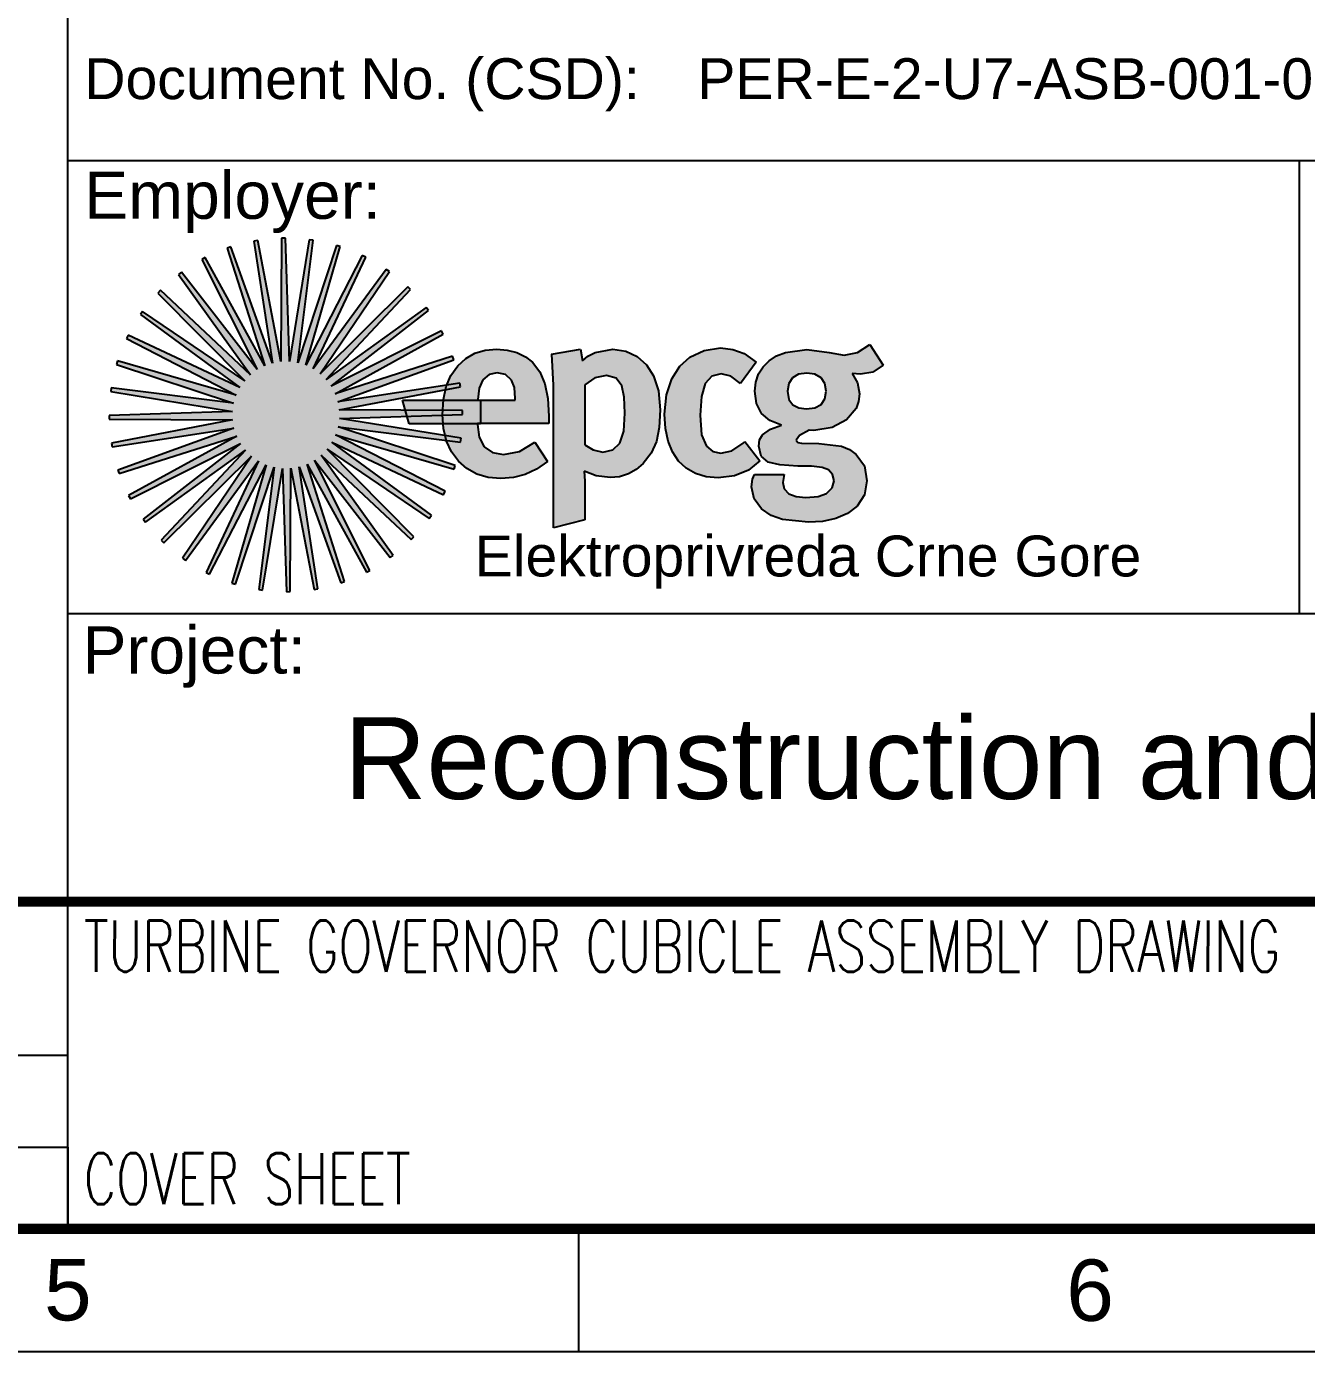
# Paper-space layout '1' of a CAD drawing. Header units: millimetres. Extents: x 34 to 454, y -132 to 165.
# Drawn here: x 266.5 to 329.1, y -132.3 to -67.5 of the extents above; entities that cross this region are included whole.
import ezdxf
from ezdxf.enums import TextEntityAlignment as Align

# ---------------------------------------------------------------- set-up
doc = ezdxf.new("R2010")
doc.units = ezdxf.units.MM
doc.layers.add('Layer 1', color=7, linetype='Continuous')
doc.styles.add('leroy', font='arial.ttf', dxfattribs={"bigfont": 'bigfont'})
doc.styles.add('ROMANS', font='ROMANS.SHX', dxfattribs={"oblique": 0.017453, "height": 1})
doc.styles.add('SEACAD_arial_ttf', font='arial.ttf')
doc.styles.get("Standard").update_dxf_attribs({"font": 'arial.ttf'})

# ---------------------------------------------------------------- blocks, each defined once
blk = doc.blocks.new('A3_Voith_Cover_sheet')
at = {"layer": 'Layer 1'}
h = blk.add_hatch(color=256, dxfattribs=at)
h.dxf.hatch_style = 1
h.paths.add_polyline_path([(258.476, 46.615), (258.33, 47.331), (258.081, 47.917), (257.722, 48.39), (257.383, 48.659), (256.964, 48.859), (256.488, 48.984), (255.977, 49.027), (255.412, 48.978), (254.913, 48.828), (254.472, 48.574), (254.079, 48.214), (253.737, 47.743), (253.533, 47.273), (254.168, 47.37), (254.199, 47.186), (253.47, 47.047), (253.368, 46.569), (253.366, 46.529), (255.058, 46.529), (255.058, 46.563), (255.121, 47.121), (255.304, 47.532), (255.6, 47.785), (256.001, 47.872), (256.411, 47.783), (256.696, 47.518), (256.844, 47.148), (256.885, 46.611), (256.885, 46.54), (255.188, 46.54), (255.188, 45.384), (258.523, 45.384), (258.523, 45.75)])
h.paths.add_polyline_path([(255.188, 46.529), (253.366, 46.529), (253.337, 46.025), (254.307, 46.021), (254.309, 45.835), (253.326, 45.803), (253.358, 45.381), (255.034, 45.381), (255.034, 45.384), (255.188, 45.384)])
h.paths.add_polyline_path([(253.366, 46.529), (251.37, 46.529), (251.509, 46.035), (253.337, 46.025)], flags=17)
h.paths.add_polyline_path([(253.326, 45.803), (251.59, 45.747), (251.693, 45.381), (253.358, 45.381)], flags=17)
h.paths.add_polyline_path([(255.119, 44.716), (255.034, 45.338), (255.034, 45.381), (253.358, 45.381), (253.376, 45.141), (253.463, 44.792), (254.234, 44.666), (254.207, 44.482), (253.518, 44.568), (253.527, 44.532), (253.77, 43.998), (254.101, 43.547), (254.513, 43.184), (255.001, 42.918), (255.557, 42.753), (256.177, 42.697), (256.793, 42.748), (257.372, 42.903), (257.923, 43.164), (258.453, 43.533), (257.84, 44.477), (257.096, 44.026), (256.307, 43.876), (255.765, 43.973), (255.366, 44.257)])
h.paths.add_polyline_path([(263.969, 46.056), (263.885, 46.988), (263.653, 47.717), (263.298, 48.266), (262.849, 48.662), (262.29, 48.928), (261.659, 49.027), (260.788, 48.868), (260.434, 48.689), (260.174, 48.461), (260.068, 49.027), (258.665, 48.779), (258.759, 47.258), (258.759, 40.28), (260.28, 40.68), (260.28, 42.567), (260.256, 43.062), (260.838, 42.827), (261.518, 42.743), (261.99, 42.789), (262.418, 42.922), (262.799, 43.136), (263.133, 43.427), (263.532, 43.934), (263.79, 44.503), (263.928, 45.191)])
h.paths.add_polyline_path([(260.292, 47.282), (260.776, 47.622), (261.34, 47.742), (261.82, 47.612), (262.095, 47.235), (262.211, 46.675), (262.248, 45.903), (262.188, 45.022), (261.998, 44.431), (261.661, 44.097), (261.164, 43.993), (260.688, 44.104), (260.292, 44.347)], flags=16)
h.paths.add_polyline_path([(265.988, 46.71), (266.174, 47.341), (266.493, 47.706), (266.952, 47.824), (267.421, 47.699), (267.907, 47.353), (268.673, 48.39), (268.083, 48.815), (267.522, 49.012), (266.916, 49.086), (266.128, 48.963), (265.419, 48.638), (264.927, 48.193), (264.535, 47.581), (264.276, 46.799), (264.182, 45.844), (264.227, 45.148), (264.359, 44.532), (264.575, 43.999), (264.873, 43.554), (265.248, 43.201), (265.698, 42.943), (266.22, 42.785), (266.81, 42.732), (267.605, 42.828), (268.284, 43.109), (268.838, 43.557), (268.119, 44.512), (268.025, 44.429), (267.474, 44.054), (266.94, 43.934), (266.547, 44.026), (266.233, 44.276), (266, 44.838), (265.927, 45.797)])
h.paths.add_polyline_path([(273.676, 46.472), (273.719, 46.847), (273.63, 47.386), (273.365, 47.837), (273.777, 47.801), (274.367, 47.906), (274.886, 48.249), (274.226, 49.251), (273.627, 48.868), (272.976, 48.733), (272.233, 48.862), (271.149, 49.015), (270.099, 48.871), (269.664, 48.696), (269.297, 48.46), (269.001, 48.165), (268.783, 47.817), (268.649, 47.419), (268.603, 46.976), (268.683, 46.368), (268.924, 45.887), (269.329, 45.532), (269.899, 45.302), (269.373, 45.116), (268.979, 44.842), (268.837, 44.596), (268.791, 44.288), (268.909, 43.793), (269.251, 43.498), (269.817, 43.369), (270.701, 43.31), (271.373, 43.298), (271.887, 43.231), (272.198, 43.121), (272.401, 42.903), (272.48, 42.579), (272.376, 42.237), (272.104, 41.966), (271.691, 41.813), (271.102, 41.766), (270.616, 41.814), (270.261, 41.956), (270.044, 42.188), (269.97, 42.508), (270.041, 42.897), (268.579, 42.897), (268.486, 42.67), (268.438, 42.285), (268.561, 41.708), (268.933, 41.212), (269.398, 40.896), (269.957, 40.697), (271.22, 40.563), (271.915, 40.605), (272.565, 40.74), (273.138, 40.981), (273.601, 41.341), (273.966, 41.908), (274.084, 42.591), (273.958, 43.313), (273.565, 43.876), (273.23, 44.123), (272.838, 44.288), (271.738, 44.418), (270.889, 44.43), (270.698, 44.469), (270.63, 44.571), (270.792, 44.81), (271.255, 45.066), (271.49, 45.055), (272.381, 45.189), (273.086, 45.562), (273.551, 46.129)])
h.paths.add_polyline_path([(270.262, 46.571), (270.194, 46.964), (270.257, 47.343), (270.44, 47.625), (270.736, 47.8), (271.137, 47.86), (271.54, 47.8), (271.84, 47.625), (272.027, 47.343), (272.092, 46.964), (272.029, 46.596), (271.843, 46.326), (271.54, 46.16), (271.125, 46.104), (270.746, 46.152), (270.452, 46.304)], flags=16)
h.paths.add_polyline_path([(253.47, 47.047), (253.503, 47.203), (253.533, 47.273), (248.204, 46.456), (253.879, 48.505), (253.819, 48.681), (248.071, 46.845), (253.356, 49.757), (253.269, 49.921), (247.88, 47.209), (252.644, 50.911), (252.533, 51.06), (247.634, 47.538), (251.76, 51.941), (251.626, 52.07), (247.339, 47.825), (250.726, 52.819), (250.574, 52.926), (247.003, 48.062), (249.567, 53.525), (249.4, 53.606), (246.634, 48.245), (248.312, 54.04), (248.135, 54.095), (246.241, 48.366), (246.992, 54.352), (246.808, 54.379), (245.834, 48.425), (245.64, 54.455), (245.454, 54.452), (245.423, 48.419), (244.287, 54.345), (244.104, 54.313), (245.018, 48.349), (242.969, 54.024), (242.793, 53.964), (244.629, 48.217), (241.717, 53.502), (241.553, 53.415), (244.265, 48.025), (240.563, 52.789), (240.414, 52.678), (243.935, 47.779), (239.534, 51.905), (239.404, 51.772), (243.649, 47.484), (238.655, 50.871), (238.548, 50.719), (243.412, 47.148), (237.95, 49.712), (237.868, 49.545), (243.23, 46.779), (237.434, 48.458), (237.379, 48.28), (243.108, 46.387), (237.121, 47.137), (237.095, 46.953), (243.05, 45.98), (237.019, 45.785), (237.022, 45.599), (243.055, 45.568), (237.129, 44.433), (237.161, 44.249), (243.125, 45.163), (237.45, 43.114), (237.51, 42.938), (243.258, 44.774), (237.973, 41.862), (238.059, 41.698), (243.449, 44.41), (238.685, 40.708), (238.796, 40.559), (243.695, 44.081), (239.569, 39.679), (239.702, 39.549), (243.99, 43.794), (240.603, 38.801), (240.755, 38.693), (244.326, 43.557), (241.762, 38.095), (241.929, 38.013), (244.695, 43.375), (243.017, 37.579), (243.194, 37.524), (245.087, 43.253), (244.337, 37.267), (244.521, 37.24), (245.495, 43.195), (245.69, 37.164), (245.875, 37.167), (245.906, 43.2), (247.041, 37.275), (247.225, 37.306), (246.311, 43.27), (248.36, 37.595), (248.536, 37.655), (246.7, 43.403), (249.612, 38.118), (249.776, 38.204), (247.064, 43.595), (250.766, 38.83), (250.915, 38.941), (247.393, 43.84), (251.795, 39.714), (251.925, 39.847), (247.68, 44.135), (252.673, 40.748), (252.78, 40.9), (247.918, 44.471), (253.378, 41.907), (253.46, 42.074), (248.099, 44.84), (253.894, 43.162), (253.949, 43.34), (248.221, 45.233), (253.518, 44.568), (253.463, 44.792), (248.28, 45.64), (251.59, 45.747), (251.509, 46.035), (248.274, 46.051)])
h.paths.add_polyline_path([(253.337, 46.025), (251.509, 46.035), (251.59, 45.747), (253.326, 45.803), (253.325, 45.821)], flags=17)
h.paths.add_polyline_path([(254.307, 46.021), (253.337, 46.025), (253.325, 45.821), (253.326, 45.803), (254.309, 45.835)])
h.paths.add_polyline_path([(254.199, 47.186), (254.168, 47.37), (253.533, 47.273), (253.503, 47.203), (253.47, 47.047)], flags=17)
h.paths.add_polyline_path([(254.234, 44.666), (253.463, 44.792), (253.518, 44.568), (254.207, 44.482)], flags=17)
for p, q in [((235, 6), (235, 291)), ((235, 58.256), (414, 58.256)), ((295.229, 58.256), (295.229, 36.103)), ((235, 22), (414, 22)), ((197, 14.5), (235, 14.5)), ((6, 10), (235, 10)), ((235, 10), (235, 6)), ((260, 0), (260, 6))]:
    blk.add_line(p, q)
at = {"linetype": 'Continuous'}
for p, q in [((235, 22), (414, 22)), ((235, 22), (414, 22)), ((0, 0), (420, 0))]:
    blk.add_line(p, q, dxfattribs=at)
at = {"const_width": 0.5}
blk.add_lwpolyline([(6, 291), (6, 6), (414, 6), (414, 291)], close=True, dxfattribs=at)
blk.add_lwpolyline([(6, 22), (414, 22)], dxfattribs=at)
at = {"linetype": 'Continuous'}
for points in [[(235, 36.103), (414, 36.103)], [(235, 22), (414, 22)]]:
    blk.add_open_spline(points, degree=1, dxfattribs=at)
at = {"layer": 'Layer 1'}
for p, q in [((245.454, 54.452), (245.423, 48.419)), ((245.64, 54.455), (245.454, 54.452)), ((245.834, 48.425), (245.64, 54.455)), ((242.969, 54.024), (242.793, 53.964)), ((242.793, 53.964), (244.629, 48.217)), ((245.018, 48.349), (242.969, 54.024)), ((244.287, 54.345), (244.104, 54.313)), ((244.104, 54.313), (245.018, 48.349)), ((245.423, 48.419), (244.287, 54.345)), ((246.808, 54.379), (245.834, 48.425)), ((246.241, 48.366), (246.992, 54.352)), ((248.135, 54.095), (246.241, 48.366)), ((246.634, 48.245), (248.312, 54.04)), ((246.992, 54.352), (246.808, 54.379)), ((248.312, 54.04), (248.135, 54.095)), ((241.717, 53.502), (241.553, 53.415)), ((241.553, 53.415), (244.265, 48.025)), ((244.629, 48.217), (241.717, 53.502)), ((249.4, 53.606), (246.634, 48.245)), ((247.003, 48.062), (249.567, 53.525)), ((249.567, 53.525), (249.4, 53.606)), ((240.563, 52.789), (240.414, 52.678)), ((240.414, 52.678), (243.935, 47.779)), ((244.265, 48.025), (240.563, 52.789)), ((250.574, 52.926), (247.003, 48.062)), ((247.339, 47.825), (250.726, 52.819)), ((250.726, 52.819), (250.574, 52.926)), ((239.534, 51.905), (239.404, 51.772)), ((243.935, 47.779), (239.534, 51.905)), ((251.626, 52.07), (247.339, 47.825)), ((247.634, 47.538), (251.76, 51.941)), ((251.76, 51.941), (251.626, 52.07)), ((239.404, 51.772), (243.649, 47.484)), ((238.655, 50.871), (238.548, 50.719)), ((238.548, 50.719), (243.412, 47.148)), ((243.649, 47.484), (238.655, 50.871)), ((252.533, 51.06), (247.634, 47.538)), ((247.88, 47.209), (252.644, 50.911)), ((252.644, 50.911), (252.533, 51.06)), ((253.269, 49.921), (247.88, 47.209)), ((253.356, 49.757), (253.269, 49.921)), ((237.95, 49.712), (237.868, 49.545)), ((237.868, 49.545), (243.23, 46.779)), ((243.412, 47.148), (237.95, 49.712)), ((248.071, 46.845), (253.356, 49.757)), ((253.819, 48.681), (248.071, 46.845)), ((253.879, 48.505), (253.819, 48.681)), ((254.472, 48.574), (254.913, 48.828)), ((254.913, 48.828), (255.412, 48.978)), ((255.412, 48.978), (255.977, 49.027)), ((255.977, 49.027), (256.488, 48.984)), ((256.488, 48.984), (256.964, 48.859)), ((256.964, 48.859), (257.383, 48.659)), ((257.383, 48.659), (257.722, 48.39)), ((258.664, 48.779), (260.068, 49.027)), ((258.759, 47.258), (258.665, 48.779)), ((260.068, 49.027), (260.174, 48.461)), ((260.174, 48.461), (260.434, 48.689)), ((260.434, 48.689), (260.788, 48.868)), ((260.788, 48.868), (261.659, 49.027)), ((261.659, 49.027), (262.29, 48.928)), ((262.29, 48.928), (262.849, 48.662)), ((262.849, 48.662), (263.298, 48.266)), ((264.927, 48.193), (265.419, 48.638)), ((265.419, 48.638), (266.128, 48.963)), ((266.128, 48.963), (266.916, 49.086)), ((266.916, 49.086), (267.522, 49.012)), ((267.522, 49.012), (268.083, 48.815)), ((268.083, 48.815), (268.673, 48.39)), ((269.297, 48.46), (269.664, 48.696)), ((269.664, 48.696), (270.099, 48.871)), ((270.099, 48.871), (271.149, 49.015)), ((271.149, 49.015), (272.233, 48.862)), ((272.233, 48.862), (272.976, 48.733)), ((272.976, 48.733), (273.627, 48.868)), ((273.627, 48.868), (274.226, 49.251)), ((274.226, 49.251), (274.886, 48.249)), ((237.434, 48.458), (237.379, 48.28)), ((237.379, 48.28), (243.108, 46.387)), ((243.23, 46.779), (237.434, 48.458)), ((248.204, 46.456), (253.879, 48.505)), ((253.737, 47.743), (254.079, 48.214)), ((254.079, 48.214), (254.472, 48.574)), ((257.722, 48.39), (258.081, 47.917)), ((263.298, 48.266), (263.653, 47.717)), ((264.535, 47.581), (264.927, 48.193)), ((268.673, 48.39), (267.907, 47.353)), ((268.783, 47.817), (269.001, 48.165)), ((269.001, 48.165), (269.297, 48.46)), ((274.886, 48.249), (274.367, 47.906)), ((254.168, 47.37), (248.204, 46.456)), ((253.503, 47.203), (253.737, 47.743)), ((254.199, 47.186), (254.168, 47.37)), ((255.304, 47.532), (255.121, 47.121)), ((255.6, 47.785), (255.304, 47.532)), ((256.001, 47.872), (255.6, 47.785)), ((256.411, 47.783), (256.001, 47.872)), ((256.696, 47.518), (256.411, 47.783)), ((256.844, 47.148), (256.696, 47.518)), ((258.081, 47.917), (258.33, 47.331)), ((258.33, 47.331), (258.476, 46.615)), ((260.776, 47.622), (260.292, 47.282)), ((261.34, 47.742), (260.776, 47.622)), ((261.82, 47.612), (261.34, 47.742)), ((262.095, 47.235), (261.82, 47.612)), ((263.653, 47.717), (263.885, 46.988)), ((264.276, 46.799), (264.535, 47.581)), ((266.174, 47.341), (265.988, 46.71)), ((266.493, 47.706), (266.174, 47.341)), ((266.952, 47.824), (266.493, 47.706)), ((267.421, 47.699), (266.952, 47.824)), ((267.907, 47.353), (267.421, 47.699)), ((268.603, 46.976), (268.649, 47.419)), ((268.649, 47.419), (268.783, 47.817)), ((270.257, 47.343), (270.194, 46.964)), ((270.44, 47.625), (270.257, 47.343)), ((270.736, 47.8), (270.44, 47.625)), ((271.137, 47.86), (270.736, 47.8)), ((271.54, 47.8), (271.137, 47.86)), ((271.84, 47.625), (271.54, 47.8)), ((272.027, 47.343), (271.84, 47.625)), ((272.092, 46.964), (272.027, 47.343)), ((273.777, 47.801), (273.365, 47.837)), ((273.365, 47.837), (273.63, 47.386)), ((273.63, 47.386), (273.719, 46.847)), ((274.367, 47.906), (273.777, 47.801)), ((237.121, 47.137), (237.095, 46.953)), ((237.095, 46.953), (243.05, 45.98)), ((243.108, 46.387), (237.121, 47.137)), ((248.274, 46.051), (254.199, 47.186)), ((253.368, 46.569), (253.503, 47.203)), ((255.121, 47.121), (255.058, 46.563)), ((256.885, 46.611), (256.844, 47.148)), ((258.759, 40.28), (258.759, 47.258)), ((260.292, 47.282), (260.292, 44.347)), ((262.211, 46.675), (262.095, 47.235)), ((262.248, 45.903), (262.211, 46.675)), ((263.885, 46.988), (263.969, 46.056)), ((264.182, 45.844), (264.276, 46.799)), ((265.988, 46.71), (265.927, 45.797)), ((268.683, 46.368), (268.603, 46.976)), ((270.194, 46.964), (270.262, 46.571)), ((272.029, 46.596), (272.092, 46.964)), ((273.719, 46.847), (273.676, 46.472)), ((254.307, 46.021), (248.274, 46.051)), ((251.693, 45.381), (251.37, 46.529)), ((251.37, 46.529), (255.188, 46.529)), ((253.325, 45.821), (253.368, 46.569)), ((254.309, 45.835), (254.307, 46.021)), ((255.058, 46.563), (255.058, 46.54)), ((255.058, 46.54), (256.885, 46.54)), ((255.188, 46.529), (255.188, 45.381)), ((256.885, 46.54), (256.885, 46.611)), ((258.476, 46.615), (258.523, 45.75)), ((263.969, 46.056), (263.928, 45.191)), ((268.924, 45.887), (268.683, 46.368)), ((270.262, 46.571), (270.452, 46.304)), ((270.452, 46.304), (270.746, 46.152)), ((270.746, 46.152), (271.125, 46.104)), ((271.125, 46.104), (271.54, 46.16)), ((271.54, 46.16), (271.843, 46.326)), ((271.843, 46.326), (272.029, 46.596)), ((273.551, 46.129), (273.086, 45.562)), ((273.676, 46.472), (273.551, 46.129)), ((243.05, 45.98), (237.019, 45.785)), ((237.019, 45.785), (237.022, 45.599)), ((237.022, 45.599), (243.055, 45.568)), ((243.055, 45.568), (237.129, 44.433)), ((248.28, 45.64), (254.309, 45.835)), ((254.234, 44.666), (248.28, 45.64)), ((255.188, 45.381), (251.693, 45.381)), ((253.376, 45.141), (253.325, 45.821)), ((258.523, 45.384), (255.034, 45.384)), ((255.034, 45.384), (255.034, 45.338)), ((258.523, 45.75), (258.523, 45.384)), ((262.188, 45.022), (262.248, 45.903)), ((264.227, 45.148), (264.182, 45.844)), ((265.927, 45.797), (266, 44.838)), ((269.329, 45.532), (268.924, 45.887)), ((269.899, 45.302), (269.329, 45.532)), ((273.086, 45.562), (272.381, 45.189)), ((237.161, 44.249), (243.125, 45.163)), ((243.125, 45.163), (237.45, 43.114)), ((237.51, 42.938), (243.258, 44.774)), ((243.258, 44.774), (237.973, 41.862)), ((253.46, 42.074), (248.099, 44.84)), ((248.099, 44.84), (253.894, 43.162)), ((253.949, 43.34), (248.221, 45.233)), ((248.221, 45.233), (254.207, 44.482)), ((253.527, 44.532), (253.376, 45.141)), ((255.034, 45.338), (255.119, 44.716)), ((261.998, 44.431), (262.188, 45.022)), ((263.928, 45.191), (263.79, 44.503)), ((264.359, 44.532), (264.227, 45.148)), ((266, 44.838), (266.233, 44.276)), ((268.837, 44.596), (268.979, 44.842)), ((268.979, 44.842), (269.373, 45.116)), ((269.373, 45.116), (269.899, 45.302)), ((270.792, 44.81), (270.63, 44.571)), ((271.255, 45.066), (270.792, 44.81)), ((271.49, 45.055), (271.255, 45.066)), ((272.381, 45.189), (271.49, 45.055)), ((237.129, 44.433), (237.161, 44.249)), ((238.059, 41.698), (243.449, 44.41)), ((243.449, 44.41), (238.685, 40.708)), ((238.796, 40.559), (243.695, 44.081)), ((243.695, 44.081), (239.569, 39.679)), ((251.925, 39.847), (247.68, 44.135)), ((247.68, 44.135), (252.673, 40.748)), ((252.78, 40.9), (247.918, 44.471)), ((247.918, 44.471), (253.378, 41.907)), ((253.77, 43.998), (253.527, 44.532)), ((254.207, 44.482), (254.234, 44.666)), ((255.119, 44.716), (255.366, 44.257)), ((255.366, 44.257), (255.765, 43.973)), ((257.096, 44.026), (257.84, 44.477)), ((257.84, 44.476), (258.453, 43.533)), ((260.292, 44.347), (260.688, 44.104)), ((260.688, 44.104), (261.164, 43.993)), ((261.164, 43.993), (261.661, 44.097)), ((261.661, 44.097), (261.998, 44.431)), ((263.79, 44.503), (263.532, 43.934)), ((264.575, 43.999), (264.359, 44.532)), ((266.233, 44.276), (266.547, 44.026)), ((267.474, 44.054), (268.025, 44.429)), ((268.025, 44.429), (268.119, 44.512)), ((268.119, 44.512), (268.838, 43.557)), ((268.791, 44.288), (268.837, 44.596)), ((268.909, 43.793), (268.791, 44.288)), ((270.63, 44.571), (270.698, 44.469)), ((270.698, 44.469), (270.889, 44.43)), ((270.889, 44.43), (271.738, 44.418)), ((271.738, 44.418), (272.838, 44.288)), ((272.838, 44.288), (273.23, 44.123)), ((273.23, 44.123), (273.565, 43.876)), ((239.702, 39.549), (243.99, 43.794)), ((243.99, 43.794), (240.603, 38.801)), ((240.755, 38.693), (244.326, 43.557)), ((244.326, 43.557), (241.762, 38.095)), ((249.776, 38.204), (247.064, 43.595)), ((247.064, 43.595), (250.766, 38.83)), ((250.915, 38.941), (247.393, 43.84)), ((247.393, 43.84), (251.795, 39.714)), ((254.101, 43.547), (253.77, 43.998)), ((254.513, 43.184), (254.101, 43.547)), ((255.765, 43.973), (256.307, 43.876)), ((256.307, 43.876), (257.096, 44.026)), ((258.453, 43.533), (257.923, 43.164)), ((263.133, 43.427), (262.799, 43.136)), ((263.532, 43.934), (263.133, 43.427)), ((264.873, 43.554), (264.575, 43.999)), ((265.248, 43.201), (264.873, 43.554)), ((266.547, 44.026), (266.94, 43.934)), ((266.94, 43.934), (267.474, 44.054)), ((268.838, 43.557), (268.284, 43.109)), ((269.251, 43.498), (268.909, 43.793)), ((269.817, 43.369), (269.251, 43.498)), ((273.565, 43.876), (273.958, 43.313)), ((237.45, 43.114), (237.51, 42.938)), ((241.929, 38.013), (244.695, 43.375)), ((244.695, 43.375), (243.017, 37.579)), ((243.194, 37.524), (245.087, 43.253)), ((245.087, 43.253), (244.337, 37.267)), ((244.521, 37.24), (245.495, 43.195)), ((245.495, 43.195), (245.69, 37.164)), ((245.875, 37.167), (245.906, 43.2)), ((245.906, 43.2), (247.041, 37.275)), ((247.225, 37.306), (246.311, 43.27)), ((246.311, 43.27), (248.36, 37.595)), ((248.536, 37.655), (246.7, 43.403)), ((246.7, 43.403), (249.612, 38.118)), ((253.894, 43.162), (253.949, 43.34)), ((255.001, 42.918), (254.513, 43.184)), ((255.557, 42.753), (255.001, 42.918)), ((257.372, 42.903), (256.793, 42.748)), ((257.923, 43.164), (257.372, 42.903)), ((260.838, 42.827), (260.256, 43.062)), ((260.256, 43.062), (260.28, 42.567)), ((261.518, 42.743), (260.838, 42.827)), ((261.99, 42.789), (261.518, 42.743)), ((262.418, 42.922), (261.99, 42.789)), ((262.799, 43.136), (262.418, 42.922)), ((265.698, 42.943), (265.248, 43.201)), ((266.22, 42.785), (265.698, 42.943)), ((266.81, 42.732), (266.22, 42.785)), ((267.605, 42.828), (266.81, 42.732)), ((268.284, 43.109), (267.605, 42.828)), ((268.486, 42.67), (268.579, 42.897)), ((268.579, 42.897), (270.041, 42.897)), ((270.701, 43.31), (269.817, 43.369)), ((270.041, 42.897), (269.97, 42.508)), ((271.373, 43.298), (270.701, 43.31)), ((271.887, 43.231), (271.373, 43.298)), ((272.198, 43.121), (271.887, 43.231)), ((272.401, 42.903), (272.198, 43.121)), ((272.48, 42.579), (272.401, 42.903)), ((273.958, 43.313), (274.084, 42.591)), ((256.177, 42.697), (255.557, 42.753)), ((256.793, 42.748), (256.177, 42.697)), ((260.28, 42.567), (260.28, 40.68)), ((268.438, 42.285), (268.486, 42.67)), ((268.561, 41.708), (268.438, 42.285)), ((269.97, 42.508), (270.044, 42.188)), ((270.044, 42.188), (270.261, 41.956)), ((272.104, 41.966), (272.376, 42.237)), ((272.376, 42.237), (272.48, 42.579)), ((274.084, 42.591), (273.966, 41.908)), ((237.973, 41.862), (238.059, 41.698)), ((253.378, 41.907), (253.46, 42.074)), ((268.933, 41.212), (268.561, 41.708)), ((270.261, 41.956), (270.616, 41.814)), ((270.616, 41.814), (271.102, 41.766)), ((271.102, 41.766), (271.691, 41.813)), ((271.691, 41.813), (272.104, 41.966)), ((273.966, 41.908), (273.601, 41.341)), ((252.673, 40.748), (252.78, 40.9)), ((269.398, 40.896), (268.933, 41.212)), ((269.957, 40.697), (269.398, 40.896)), ((273.138, 40.981), (272.565, 40.74)), ((273.601, 41.341), (273.138, 40.981)), ((238.685, 40.708), (238.796, 40.559)), ((260.28, 40.68), (258.759, 40.28)), ((271.22, 40.563), (269.957, 40.697)), ((271.915, 40.605), (271.22, 40.563)), ((272.565, 40.74), (271.915, 40.605)), ((239.569, 39.679), (239.702, 39.549)), ((251.795, 39.714), (251.925, 39.847)), ((250.766, 38.83), (250.915, 38.941)), ((240.603, 38.801), (240.755, 38.693)), ((241.762, 38.095), (241.929, 38.013)), ((248.36, 37.595), (248.536, 37.655)), ((249.612, 38.118), (249.776, 38.204)), ((243.017, 37.579), (243.194, 37.524)), ((244.337, 37.267), (244.521, 37.24)), ((245.69, 37.164), (245.875, 37.167)), ((247.041, 37.275), (247.225, 37.306))]:
    blk.add_line(p, q, dxfattribs=at)
at = {"linetype": 'Continuous', "lineweight": 0, "style": 'leroy'}
for s, p in [('Document No. (CSD):', (235.804, 62.256)), ('Elektroprivreda Crne Gore', (254.901, 38.909))]:
    blk.add_text(s, height=2, dxfattribs=at).set_placement(p, align=Align.MIDDLE_LEFT)
blk.add_text('Reconstruction and Modernisation of HPP Perucica - Phase II', height=4, dxfattribs=at).set_placement((324.905, 25.826), align=Align.BOTTOM_CENTER)
at = {"linetype": 'Continuous', "ltscale": 25.4, "style": 'SEACAD_arial_ttf'}
for s, p in [('6', (285, 3)), ('5', (235, 3))]:
    blk.add_text(s, height=3, dxfattribs=at).set_placement(p, align=Align.MIDDLE)
at = {"ltscale": 25.4, "char_height": 2.3074, "attachment_point": 1, "style": 'SEACAD_arial_ttf'}
for s, insert in [('Employer:', (235.804, 57.709)), ('Project:', (235.719, 35.469))]:
    blk.add_mtext_dynamic_manual_height_columns(s, width=54.63355, gutter_width=20, heights=[0], dxfattribs=dict(at, insert=insert))
at = {"style": 'ROMANS', "width": 0.7, "flags": 8}
for tag, height, p in [('-_7', 2, (236, 103.962)), ('REV_DESCRIP_7', 2, (246.817, 103.962)), ('R1N_7', 2, (343.528, 103.962)), ('R2N_7', 2, (362.389, 103.962)), ('-_6', 2, (236, 99.726)), ('REV_DESCRIP_6', 2, (246.817, 99.726)), ('R1N_6', 2, (343.528, 99.726)), ('R2N_6', 2, (362.389, 99.726)), ('-_5', 2, (236, 95.491)), ('REV_DESCRIP_5', 2, (246.817, 95.491)), ('R1N_5', 2, (343.528, 95.491)), ('R2N_5', 2, (362.389, 95.491)), ('-_4', 2, (236, 91.256)), ('REV_DESCRIP_4', 2, (246.817, 91.256)), ('R1N_4', 2, (343.528, 91.256)), ('R2N_4', 2, (362.389, 91.256)), ('-_3', 2, (236, 87.021)), ('REV_DESCRIP_3', 2, (246.817, 87.021)), ('R1N_3', 2, (343.528, 87.021)), ('R2N_3', 2, (362.389, 87.021)), ('-_2', 2, (235.998, 82.785)), ('REV_DESCRIP_2', 2, (246.815, 82.785)), ('R1N_2', 2, (343.526, 82.785)), ('R2N_2', 2, (362.387, 82.785)), ('-_1', 2, (236, 78.55)), ('REV_DESCRIP_1', 2, (246.817, 78.55)), ('R1N_1', 2, (343.528, 78.55)), ('R2N_1', 2, (362.389, 78.55)), ('REV_DESCRIP', 2, (246.817, 74.315)), ('R1N', 2, (343.528, 74.315)), ('R2N', 2, (362.389, 74.315)), ('-', 2, (236, 74.315)), ('R3N', 2.5, (41.828, 20)), ('R3D', 2.5, (77.765, 19.902)), ('DRAW_NO', 2.5, (311, 17)), ('R2N', 2.5, (41.828, 16)), ('R2D', 2.5, (77.765, 15.902)), ('-', 2.5, (355.964, 17)), ('R1N', 2.5, (41.827, 12.029)), ('2010549', 3, (355.964, 9)), ('DESIGN_NO', 2.5, (311, 9))]:
    blk.add_attdef(tag, text='', height=height, dxfattribs=at).set_placement(p, align=Align.MIDDLE_LEFT)
at = {"style": 'ROMANS', "oblique": 0.01745, "width": 0.7, "flags": 8}
for tag, p in [('R0N_7', (324.5, 103.962)), ('R0D_7', (400.24, 103.756)), ('R0N_6', (324.5, 99.726)), ('R0D_6', (400.24, 99.52)), ('R0N_5', (324.5, 95.491)), ('R0D_5', (400.24, 95.285)), ('R0N_4', (324.5, 91.256)), ('R0D_4', (400.24, 91.05)), ('R0N_3', (324.5, 87.021)), ('R0D_3', (400.24, 86.814)), ('R0N_2', (324.498, 82.785)), ('R0D_2', (400.239, 82.579)), ('R0N_1', (324.5, 78.55)), ('R0D_1', (400.24, 78.344)), ('R0N', (324.5, 74.315)), ('R0D', (400.24, 74.109)), ('HIGHER_LEVEL_FUNCTION', (378.695, 20.118)), ('MOUNTING_LOCATION', (378.695, 16.118))]:
    blk.add_attdef(tag, text='', height=2, dxfattribs=at).set_placement(p, align=Align.MIDDLE_LEFT)
at = {"style": 'leroy', "flags": 8}
blk.add_attdef('DOCUMENT_NO._(CSD)', text='', height=2, dxfattribs=at).set_placement((265.787, 62.256), align=Align.MIDDLE_LEFT)
at = {"lineweight": 30, "oblique": 0.01745, "width": 0.7, "flags": 104}
blk.add_attdef('NAME_OF_DOCU', text='', height=2.5, dxfattribs=at).set_placement((235.789, 20.84), align=Align.TOP_LEFT)
at = {"style": 'ROMANS', "width": 0.7}
blk.add_attdef('R1D', text='', height=2.5, dxfattribs=at).set_placement((77.765, 11.902), align=Align.MIDDLE_LEFT)
at = {"style": 'ROMANS', "width": 0.7, "flags": 8}
for p in [(409.717, 12), (409.717, 8)]:
    blk.add_attdef('1', text='', height=2.5, dxfattribs=at).set_placement(p, align=Align.MIDDLE_RIGHT)
at = {"style": 'ROMANS', "oblique": 0.01745, "width": 0.7, "flags": 8}
for tag, p in [('R0N', (41.875, 6.792)), ('R0D', (77.771, 6.941)), ('COVER_SHEET', (235.789, 7.199))]:
    blk.add_attdef(tag, p, '', height=2.5, dxfattribs=at)

psp = doc.layouts.new('1')

# ---------------------------------------------------------------- block references
ref = psp.add_blockref('A3_Voith_Cover_sheet', (33.566, -132.343))
ref.add_attrib('NAME_OF_DOCU', 'TURBINE GOVERNOR CUBICLE ASSEMBLY DRAWING', (269.356, -113.766), dxfattribs={"height": 2.5, "style": 'ROMANS', "oblique": 0.01745, "width": 0.7})
ref.add_attrib('COVER_SHEET', 'COVER SHEET', (269.356, -125.144), dxfattribs={"height": 2.5, "style": 'ROMANS', "oblique": 0.01745, "width": 0.7})
ref.add_attrib('DOCUMENT_NO._(CSD)', 'PER-E-2-U7-ASB-001-00-VHHR', dxfattribs={"height": 2, "style": 'leroy'}).set_placement((299.353, -70.087), align=Align.MIDDLE_LEFT)

doc.saveas('drawing.dxf')
